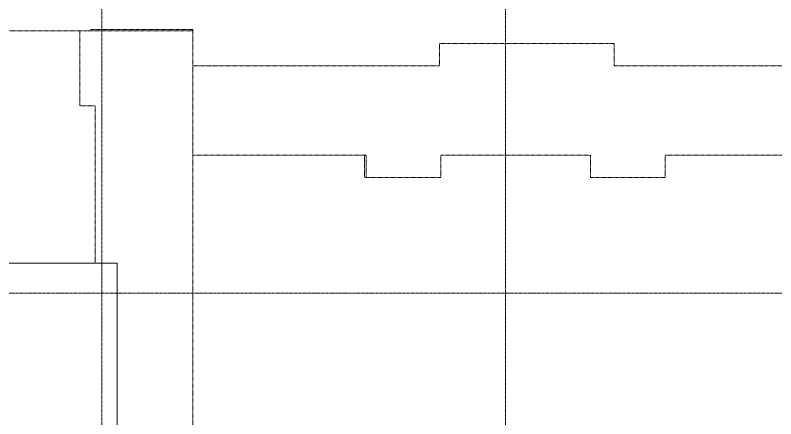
# Model space of a CAD drawing. Header units: inches. Extents: x -4235 to -464, y 9767 to 12269.
# Drawn here: x -3552 to -2935, y 11434 to 11760 of the extents above; entities that cross this region are included whole.
import ezdxf

# ---------------------------------------------------------------- set-up
doc = ezdxf.new("R2010")
doc.units = ezdxf.units.IN
doc.header["$MEASUREMENT"] = 0
doc.linetypes.add('Dash 1_16_', pattern=[0.125, 0.0625, -0.0625])
doc.linetypes.add('Grid Line 1_2_', pattern=[0.875, 0.5, -0.125, 0.125, -0.125])
for name, color, linetype, lineweight in [('A-FLOR-2', 7, 'Dash 1_16_', 9), ('A-ROOF-2', 7, 'Dash 1_16_', 9), ('A-ROOF-3', 132, 'Continuous', 9), ('S-GRID-1', 1, 'Grid Line 1_2_', 9)]:
    doc.layers.add(name, color=color, linetype=linetype, lineweight=lineweight)

msp = doc.modelspace()

# ---------------------------------------------------------------- linework, layer by layer
at = {"layer": 'A-FLOR-2'}
for p, q in [((-3499.17, 11747.44), (-3499.17, 11686.74)), ((-3407.67, 11747.44), (-3492.88, 11747.44)), ((-3407.67, 11646.74), (-3407.67, 11747.44)), ((-3066.37, 11737.24), (-3207.87, 11737.24)), ((-3207.87, 11737.24), (-3207.87, 11719.24)), ((-3066.37, 11719.24), (-3066.37, 11737.24)), ((-3207.87, 11719.24), (-3407.67, 11719.24)), ((-2799.15, 11719.24), (-3066.37, 11719.24)), ((-3499.17, 11686.74), (-3486.67, 11686.74)), ((-3486.67, 11686.74), (-3486.67, 11559.49)), ((-3407.67, 11646.74), (-3267.3, 11646.74)), ((-3267.3, 11646.74), (-3267.3, 11628.74)), ((-3206.82, 11628.74), (-3206.82, 11646.74)), ((-3206.82, 11646.74), (-3085.37, 11646.74)), ((-3085.37, 11646.74), (-3085.37, 11628.74)), ((-3024.9, 11628.74), (-3024.9, 11646.74)), ((-3024.9, 11646.74), (-2785.47, 11646.74)), ((-3267.3, 11628.74), (-3206.82, 11628.74)), ((-3085.37, 11628.74), (-3024.9, 11628.74))]:
    msp.add_line(p, q, dxfattribs=at)
at = {"layer": 'A-ROOF-2'}
for p, q in [((-3851.35, 11747.44), (-3492.88, 11747.44)), ((-3490.62, 11748.44), (-3407.67, 11748.44)), ((-3407.67, 11748.44), (-3407.67, 11747.44)), ((-3407.67, 11646.74), (-3407.67, 11256.77)), ((-3268.55, 11628.74), (-3268.55, 11646.74)), ((-3267.3, 11628.74), (-3268.55, 11628.74))]:
    msp.add_line(p, q, dxfattribs=at)
at = {"layer": 'A-ROOF-3'}
for p, q in [((-3468.82, 11559.49), (-3595.32, 11559.49)), ((-3468.82, 11426.49), (-3468.82, 11559.49))]:
    msp.add_line(p, q, dxfattribs=at)
at = {"layer": 'S-GRID-1'}
for p, q in [((-3481.32, 9836.18), (-3481.32, 12199.22)), ((-3154.32, 9836.18), (-3154.32, 12199.22)), ((-464.45, 11535.19), (-4185.7, 11535.19))]:
    msp.add_line(p, q, dxfattribs=at)

doc.saveas('drawing.dxf')
